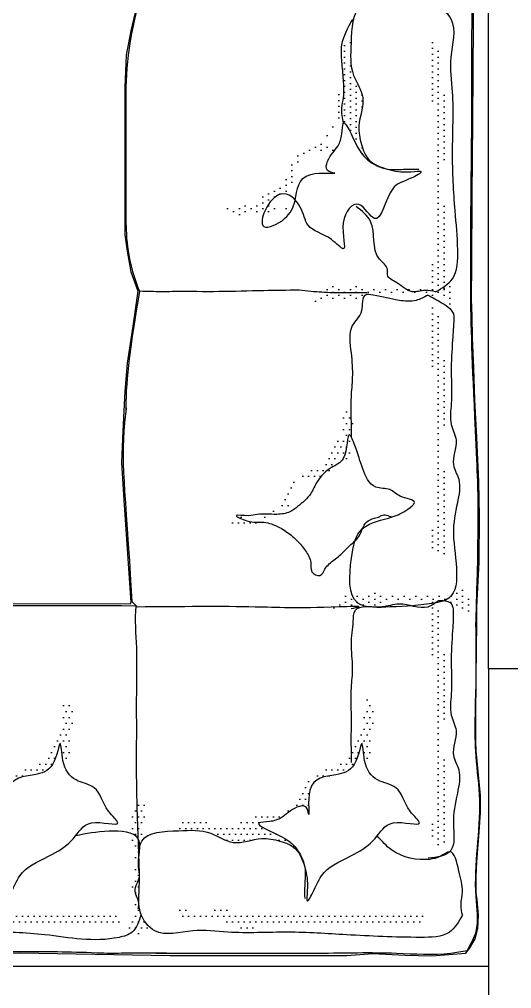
# Model space of a CAD drawing. Header units: millimetres. Extents: x 2377 to 4712, y -254 to 3188.
# Drawn here: x 4088.47 to 4104.05, y 1073.15 to 1103.85 of the extents above; entities that cross this region are included whole.
import ezdxf

# ---------------------------------------------------------------- set-up
doc = ezdxf.new("R2010")
doc.units = ezdxf.units.MM
doc.layers.add('Mobiliario', color=254, linetype='Continuous')
pattern_1 = [(360, (-16071.5115, 13435.16524), (0.0925835242, 0.1851670485), [0, -0.1851670485])]
pattern_2 = [(360, (-16061.9612, 13435.16524), (0.0925835242, 0.1851670485), [0, -0.1851670485])]
pattern_3 = [(270, (-14445.34395, 15041.84639), (-0.1851670485, -0.0925835242), [0, -0.1851670485])]

msp = doc.modelspace()

# ---------------------------------------------------------------- hatches: boundary and pattern name
at = {"layer": 'Mobiliario', "transparency": 33554687}
h = msp.add_hatch(dxfattribs=at)
h.set_pattern_fill('DOTS', color=256, scale=0.116641, angle=90, style=0)
h.set_pattern_definition(pattern_3)
edge = h.paths.add_edge_path()
edge.add_spline(control_points=[(4099.022, 1103.311), (4099, 1103.245), (4098.889, 1102.809), (4098.934, 1102.147), (4099.498, 1101.345), (4099.143, 1100.575), (4099.28, 1099.902), (4099.497, 1099.314), (4099.924, 1099.165), (4100.122, 1099.108)], knot_values=[2.114919, 2.114919, 2.114919, 2.114919, 2.148022, 2.325375, 2.455369, 2.612382, 2.712389, 2.807247, 2.917859, 2.917859, 2.917859, 2.917859], degree=3, periodic=0)
edge.add_spline(control_points=[(4100.122, 1099.108), (4099.896, 1099.146), (4099.496, 1099.354), (4099.134, 1099.791), (4098.8, 1100.641), (4098.729, 1100.564)], knot_values=[5.290886, 5.290886, 5.290886, 5.290886, 5.407859, 5.498389, 5.641481, 5.641481, 5.641481, 5.641481], degree=3, periodic=0)
edge.add_spline(control_points=[(4098.729, 1100.564), (4098.699, 1100.725), (4098.648, 1100.995), (4098.761, 1101.446), (4098.725, 1101.944), (4098.702, 1102.475), (4098.567, 1103.064), (4098.881, 1103.234), (4099.022, 1103.311)], knot_values=[0, 0, 0, 0, 0.082775, 0.139052, 0.236451, 0.334205, 0.426037, 0.500826, 0.500826, 0.500826, 0.500826], degree=3, periodic=0)
h = msp.add_hatch(dxfattribs=at)
h.set_pattern_fill('DOTS', color=256, scale=0.116641, angle=90, style=0)
h.set_pattern_definition(pattern_3)
edge = h.paths.add_edge_path()
edge.add_spline(control_points=[(4102.008, 1095.583), (4102.033, 1095.5), (4102.026, 1095.281), (4101.391, 1095.365), (4101.607, 1096.438), (4101.659, 1097.31), (4101.556, 1098.447), (4101.539, 1099.353), (4101.568, 1100.162), (4101.65, 1100.884), (4101.357, 1101.805), (4101.619, 1102.471), (4101.33, 1103.482), (4101.921, 1102.749), (4101.763, 1102.292), (4101.701, 1101.717), (4102.194, 1101.261), (4102, 1100.545), (4102.04, 1099.774), (4101.791, 1098.914), (4101.944, 1098.041), (4101.923, 1097.131), (4101.899, 1096.252), (4102.025, 1095.888), (4102.008, 1095.583)], knot_values=[0.011224, 0.011224, 0.011224, 0.011224, 0.050682, 0.096715, 0.251247, 0.459037, 0.606759, 0.823353, 0.929423, 1.021685, 1.198271, 1.382621, 1.456912, 1.545386, 1.655962, 1.729681, 1.820531, 1.963359, 2.069429, 2.223203, 2.412328, 2.513691, 2.702648, 2.807141, 2.807141, 2.807141, 2.807141], degree=3, periodic=0)
edge.add_spline(control_points=[(4101.98, 1095.646), (4101.991, 1095.628), (4102.001, 1095.606), (4102.008, 1095.583), (4102.008, 1095.577), (4102.002, 1095.489), (4101.978, 1095.242), (4101.938, 1095.716), (4101.98, 1095.646)], knot_values=[0, 0, 0, 0, 0.011224, 0.011224, 0.011224, 0.013099, 0.041124, 0.082591, 0.082591, 0.082591, 0.082591], degree=3, periodic=0)
h = msp.add_hatch(dxfattribs=at)
h.set_pattern_fill('DOTS', color=256, scale=0.116641, angle=90, style=0)
h.set_pattern_definition([(270, (-14445.34395, 15041.12185), (-0.1851670485, -0.0925835242), [0, -0.1851670485])])
edge = h.paths.add_edge_path()
edge.add_spline(control_points=[(4094.698, 1097.893), (4094.831, 1097.91), (4095.096, 1097.945), (4095.483, 1097.962), (4095.896, 1097.98), (4096.171, 1098.353), (4096.544, 1098.437), (4096.881, 1098.655), (4096.937, 1099.041), (4097.135, 1099.401), (4097.371, 1099.715), (4097.68, 1099.884), (4098.016, 1099.98), (4098.277, 1100.264), (4098.495, 1100.616), (4098.472, 1101.005), (4098.371, 1101.398), (4098.57, 1101.569), (4098.678, 1101.661)], knot_values=[0.005178, 0.005178, 0.005178, 0.005178, 0.073849, 0.142205, 0.207549, 0.273101, 0.36199, 0.399334, 0.470573, 0.546917, 0.612479, 0.668255, 0.724922, 0.788827, 0.8616, 0.929898, 0.986285, 1.052992, 1.052992, 1.052992, 1.052992], degree=3, periodic=0)
edge.add_spline(control_points=[(4098.678, 1101.661), (4098.682, 1101.537), (4098.706, 1101.413), (4098.729, 1101.289)], knot_values=[0, 0, 0, 0, 0.06406, 0.06406, 0.06406, 0.06406], degree=3, periodic=0)
edge.add_spline(control_points=[(4098.729, 1101.289), (4098.726, 1101.286), (4098.698, 1101.241), (4098.695, 1100.896), (4098.558, 1100.501), (4098.24, 1100.226), (4098.138, 1099.766), (4098.752, 1099.651), (4097.283, 1099.853), (4097.242, 1098.913), (4097.035, 1098.182), (4095.848, 1098.003), (4096.624, 1097.978), (4096.904, 1097.896), (4096.972, 1097.868)], knot_values=[4.316577, 4.316577, 4.316577, 4.316577, 4.322625, 4.379639, 4.44672, 4.548681, 4.598183, 4.636236, 4.763611, 4.92851, 5.042512, 5.16326, 5.256193, 5.290886, 5.290886, 5.290886, 5.290886], degree=3, periodic=0)
edge.add_spline(control_points=[(4096.972, 1097.868), (4096.763, 1097.784), (4096.397, 1097.639), (4095.767, 1097.748), (4095.308, 1097.466), (4094.798, 1097.885), (4094.698, 1097.893)], knot_values=[1.719687, 1.719687, 1.719687, 1.719687, 1.833875, 1.91866, 2.031928, 2.108276, 2.108276, 2.108276, 2.108276], degree=3, periodic=0)
h = msp.add_hatch(dxfattribs=at)
h.set_pattern_fill('DOTS', color=256, scale=0.116641, angle=90, style=0)
h.set_pattern_definition([(270, (-14445.34395, 15050.50761), (-0.1851670485, -0.0925835242), [0, -0.1851670485])])
edge = h.paths.add_edge_path()
edge.add_spline(control_points=[(4101.4, 1095.313), (4101.556, 1095.339), (4101.772, 1095.374), (4101.959, 1095.501), (4102.007, 1095.541)], knot_values=[0, 0, 0, 0, 0.080563, 0.111589, 0.111589, 0.111589, 0.111589], degree=3, periodic=0)
edge.add_spline(control_points=[(4102.007, 1095.541), (4102.093, 1095.47), (4102.235, 1095.351), (4102.23, 1095.008), (4102.178, 1094.797), (4102.142, 1094.651)], knot_values=[0, 0, 0, 0, 0.054121, 0.08915, 0.167138, 0.167138, 0.167138, 0.167138], degree=3, periodic=0)
edge.add_spline(control_points=[(4102.142, 1094.651), (4102.142, 1094.652), (4102.057, 1094.87), (4101.561, 1095.201), (4100.79, 1095.137), (4100.064, 1095.133), (4099.411, 1095.189), (4099.209, 1094.996), (4099.173, 1094.949)], knot_values=[1.511928, 1.511928, 1.511928, 1.511928, 1.512363, 1.638201, 1.765577, 1.906885, 2.027828, 2.059082, 2.059082, 2.059082, 2.059082], degree=3, periodic=0)
edge.add_spline(control_points=[(4099.173, 1094.949), (4099.08, 1094.972), (4098.944, 1095.006), (4098.717, 1094.98), (4098.506, 1094.892), (4098.217, 1094.971), (4097.973, 1094.907), (4097.818, 1094.93), (4097.772, 1094.936)], knot_values=[0, 0, 0, 0, 0.048558, 0.071367, 0.116584, 0.162079, 0.218878, 0.242488, 0.242488, 0.242488, 0.242488], degree=3, periodic=0)
edge.add_spline(control_points=[(4097.772, 1094.936), (4097.791, 1094.953), (4097.892, 1095.034), (4098.136, 1095.113), (4098.206, 1095.316), (4098.222, 1095.424)], knot_values=[0.818516, 0.818516, 0.818516, 0.818516, 0.831378, 0.885814, 0.938551, 0.938551, 0.938551, 0.938551], degree=3, periodic=0)
edge.add_spline(control_points=[(4098.222, 1095.424), (4098.274, 1095.413), (4098.363, 1095.395), (4098.558, 1095.406), (4098.754, 1095.37), (4099.032, 1095.447), (4099.213, 1095.436), (4099.341, 1095.428)], knot_values=[0, 0, 0, 0, 0.027242, 0.046133, 0.100301, 0.127225, 0.192645, 0.192645, 0.192645, 0.192645], degree=3, periodic=0)
edge.add_spline(control_points=[(4099.341, 1095.428), (4099.357, 1095.375), (4099.419, 1095.271), (4099.898, 1095.359), (4100.387, 1095.345), (4100.977, 1095.371), (4101.277, 1095.33), (4101.4, 1095.313)], knot_values=[0, 0, 0, 0, 0.027981, 0.070374, 0.21186, 0.303711, 0.367692, 0.367692, 0.367692, 0.367692], degree=3, periodic=0)
h = msp.add_hatch(dxfattribs=at)
h.set_pattern_fill('DOTS', color=256, scale=0.116641, angle=90, style=0)
h.set_pattern_definition([(270, (-14445.34395, 15050.29194), (-0.1851670485, -0.0925835242), [0, -0.1851670485])])
edge = h.paths.add_edge_path()
edge.add_spline(control_points=[(4102.008, 1087.137), (4102.033, 1087.055), (4102.026, 1086.835), (4101.391, 1086.919), (4101.607, 1087.993), (4101.659, 1088.865), (4101.556, 1090.001), (4101.539, 1090.908), (4101.568, 1091.716), (4101.65, 1092.438), (4101.357, 1093.36), (4101.619, 1094.025), (4101.33, 1095.036), (4101.921, 1094.303), (4101.763, 1093.847), (4101.701, 1093.271), (4102.194, 1092.816), (4102, 1092.099), (4102.04, 1091.328), (4101.791, 1090.469), (4101.944, 1089.595), (4101.923, 1088.685), (4101.899, 1087.806), (4102.025, 1087.443), (4102.008, 1087.137)], knot_values=[0.011224, 0.011224, 0.011224, 0.011224, 0.050682, 0.096715, 0.251247, 0.459037, 0.606759, 0.823353, 0.929423, 1.021685, 1.198271, 1.382621, 1.456912, 1.545386, 1.655962, 1.729681, 1.820531, 1.963359, 2.069429, 2.223203, 2.412328, 2.513691, 2.702648, 2.807141, 2.807141, 2.807141, 2.807141], degree=3, periodic=0)
edge.add_spline(control_points=[(4101.98, 1087.201), (4101.991, 1087.182), (4102.001, 1087.16), (4102.008, 1087.137), (4102.008, 1087.131), (4102.002, 1087.043), (4101.978, 1086.797), (4101.938, 1087.27), (4101.98, 1087.201)], knot_values=[0, 0, 0, 0, 0.011224, 0.011224, 0.011224, 0.013099, 0.041124, 0.082591, 0.082591, 0.082591, 0.082591], degree=3, periodic=0)
h = msp.add_hatch(dxfattribs=at)
h.set_pattern_fill('DOTS', color=256, scale=0.116641, style=0)
h.set_pattern_definition([(360, (-16070.86307, 13425.76762), (0.0925835242, 0.1851670485), [0, -0.1851670485])])
edge = h.paths.add_edge_path()
edge.add_spline(control_points=[(4098.794, 1091.823), (4098.776, 1091.69), (4098.742, 1091.425), (4098.724, 1091.039), (4098.706, 1090.626), (4098.333, 1090.35), (4098.249, 1089.977), (4098.032, 1089.641), (4097.645, 1089.584), (4097.285, 1089.386), (4096.971, 1089.15), (4096.802, 1088.842), (4096.706, 1088.506), (4096.422, 1088.244), (4096.07, 1088.027), (4095.681, 1088.049), (4095.288, 1088.15), (4095.118, 1087.951), (4095.025, 1087.844)], knot_values=[0.005178, 0.005178, 0.005178, 0.005178, 0.073849, 0.142205, 0.207549, 0.273101, 0.36199, 0.399334, 0.470573, 0.546917, 0.612479, 0.668255, 0.724922, 0.788827, 0.8616, 0.929898, 0.986285, 1.052992, 1.052992, 1.052992, 1.052992], degree=3, periodic=0)
edge.add_spline(control_points=[(4095.025, 1087.844), (4095.149, 1087.839), (4095.273, 1087.816), (4095.397, 1087.792)], knot_values=[0, 0, 0, 0, 0.06406, 0.06406, 0.06406, 0.06406], degree=3, periodic=0)
edge.add_spline(control_points=[(4095.397, 1087.792), (4095.401, 1087.795), (4095.445, 1087.824), (4095.791, 1087.826), (4096.185, 1087.964), (4096.46, 1088.281), (4096.92, 1088.384), (4097.035, 1087.77), (4096.833, 1089.239), (4097.773, 1089.279), (4098.504, 1089.486), (4098.684, 1090.674), (4098.708, 1089.897), (4098.79, 1089.617), (4098.818, 1089.549)], knot_values=[4.316577, 4.316577, 4.316577, 4.316577, 4.322625, 4.379639, 4.44672, 4.548681, 4.598183, 4.636236, 4.763611, 4.92851, 5.042512, 5.16326, 5.256193, 5.290886, 5.290886, 5.290886, 5.290886], degree=3, periodic=0)
edge.add_spline(control_points=[(4098.818, 1089.549), (4098.902, 1089.759), (4099.048, 1090.124), (4098.938, 1090.755), (4099.221, 1091.213), (4098.802, 1091.723), (4098.794, 1091.823)], knot_values=[1.719687, 1.719687, 1.719687, 1.719687, 1.833875, 1.91866, 2.031928, 2.108276, 2.108276, 2.108276, 2.108276], degree=3, periodic=0)
h = msp.add_hatch(dxfattribs=at)
h.set_pattern_fill('DOTS', color=256, scale=0.116641, angle=90, style=0)
h.set_pattern_definition([(270, (-14445.86938, 15060.2332), (-0.1851670485, -0.0925835242), [0, -0.1851670485])])
edge = h.paths.add_edge_path()
edge.add_spline(control_points=[(4101.925, 1085.588), (4102.081, 1085.613), (4102.297, 1085.648), (4102.485, 1085.775), (4102.532, 1085.816)], knot_values=[0, 0, 0, 0, 0.080563, 0.111589, 0.111589, 0.111589, 0.111589], degree=3, periodic=0)
edge.add_spline(control_points=[(4102.532, 1085.816), (4102.619, 1085.744), (4102.761, 1085.625), (4102.756, 1085.282), (4102.704, 1085.071), (4102.668, 1084.926)], knot_values=[0, 0, 0, 0, 0.054121, 0.08915, 0.167138, 0.167138, 0.167138, 0.167138], degree=3, periodic=0)
edge.add_spline(control_points=[(4102.668, 1084.926), (4102.667, 1084.926), (4102.583, 1085.144), (4102.087, 1085.476), (4101.315, 1085.411), (4100.589, 1085.408), (4099.937, 1085.464), (4099.735, 1085.27), (4099.698, 1085.224)], knot_values=[1.511928, 1.511928, 1.511928, 1.511928, 1.512363, 1.638201, 1.765577, 1.906885, 2.027828, 2.059082, 2.059082, 2.059082, 2.059082], degree=3, periodic=0)
edge.add_spline(control_points=[(4099.698, 1085.224), (4099.606, 1085.247), (4099.469, 1085.281), (4099.242, 1085.254), (4099.031, 1085.167), (4098.743, 1085.245), (4098.499, 1085.181), (4098.343, 1085.204), (4098.298, 1085.211)], knot_values=[0, 0, 0, 0, 0.048558, 0.071367, 0.116584, 0.162079, 0.218878, 0.242488, 0.242488, 0.242488, 0.242488], degree=3, periodic=0)
edge.add_spline(control_points=[(4098.298, 1085.211), (4098.316, 1085.227), (4098.417, 1085.309), (4098.662, 1085.387), (4098.731, 1085.591), (4098.748, 1085.698)], knot_values=[0.818516, 0.818516, 0.818516, 0.818516, 0.831378, 0.885814, 0.938551, 0.938551, 0.938551, 0.938551], degree=3, periodic=0)
edge.add_spline(control_points=[(4098.748, 1085.698), (4098.8, 1085.688), (4098.888, 1085.669), (4099.084, 1085.68), (4099.28, 1085.645), (4099.558, 1085.721), (4099.738, 1085.71), (4099.866, 1085.702)], knot_values=[0, 0, 0, 0, 0.027242, 0.046133, 0.100301, 0.127225, 0.192645, 0.192645, 0.192645, 0.192645], degree=3, periodic=0)
edge.add_spline(control_points=[(4099.866, 1085.702), (4099.883, 1085.65), (4099.944, 1085.545), (4100.423, 1085.634), (4100.913, 1085.62), (4101.502, 1085.646), (4101.802, 1085.605), (4101.925, 1085.588)], knot_values=[0, 0, 0, 0, 0.027981, 0.070374, 0.21186, 0.303711, 0.367692, 0.367692, 0.367692, 0.367692], degree=3, periodic=0)
h = msp.add_hatch(dxfattribs=at)
h.set_pattern_fill('DOTS', color=256, scale=0.116641, angle=90, style=0)
h.set_pattern_definition([(270, (-14445.34395, 15059.4921), (-0.1851670485, -0.0925835242), [0, -0.1851670485])])
edge = h.paths.add_edge_path()
edge.add_spline(control_points=[(4102.008, 1077.937), (4102.033, 1077.855), (4102.026, 1077.635), (4101.391, 1077.719), (4101.607, 1078.792), (4101.659, 1079.665), (4101.556, 1080.801), (4101.539, 1081.708), (4101.568, 1082.516), (4101.65, 1083.238), (4101.357, 1084.16), (4101.619, 1084.825), (4101.33, 1085.836), (4101.921, 1085.103), (4101.763, 1084.646), (4101.701, 1084.071), (4102.194, 1083.615), (4102, 1082.899), (4102.04, 1082.128), (4101.791, 1081.269), (4101.944, 1080.395), (4101.923, 1079.485), (4101.899, 1078.606), (4102.025, 1078.243), (4102.008, 1077.937)], knot_values=[0.011224, 0.011224, 0.011224, 0.011224, 0.050682, 0.096715, 0.251247, 0.459037, 0.606759, 0.823353, 0.929423, 1.021685, 1.198271, 1.382621, 1.456912, 1.545386, 1.655962, 1.729681, 1.820531, 1.963359, 2.069429, 2.223203, 2.412328, 2.513691, 2.702648, 2.807141, 2.807141, 2.807141, 2.807141], degree=3, periodic=0)
edge.add_spline(control_points=[(4101.98, 1078.001), (4101.991, 1077.982), (4102.001, 1077.96), (4102.008, 1077.937), (4102.008, 1077.931), (4102.002, 1077.843), (4101.978, 1077.597), (4101.938, 1078.07), (4101.98, 1078.001)], knot_values=[0, 0, 0, 0, 0.011224, 0.011224, 0.011224, 0.013099, 0.041124, 0.082591, 0.082591, 0.082591, 0.082591], degree=3, periodic=0)
h = msp.add_hatch(dxfattribs=at)
h.set_pattern_fill('DOTS', color=256, scale=0.116641, style=0)
h.set_pattern_definition(pattern_2)
edge = h.paths.add_edge_path()
edge.add_spline(control_points=[(4089.892, 1082.425), (4089.874, 1082.292), (4089.84, 1082.027), (4089.823, 1081.641), (4089.804, 1081.228), (4089.431, 1080.953), (4089.347, 1080.58), (4089.13, 1080.243), (4088.743, 1080.186), (4088.384, 1079.989), (4088.069, 1079.753), (4087.901, 1079.444), (4087.804, 1079.108), (4087.52, 1078.847), (4087.168, 1078.629), (4086.779, 1078.652), (4086.386, 1078.753), (4086.216, 1078.554), (4086.123, 1078.446)], knot_values=[0.005178, 0.005178, 0.005178, 0.005178, 0.073849, 0.142205, 0.207549, 0.273101, 0.36199, 0.399334, 0.470573, 0.546917, 0.612479, 0.668255, 0.724922, 0.788827, 0.8616, 0.929898, 0.986285, 1.052992, 1.052992, 1.052992, 1.052992], degree=3, periodic=0)
edge.add_spline(control_points=[(4086.123, 1078.446), (4086.247, 1078.442), (4086.371, 1078.418), (4086.495, 1078.394)], knot_values=[0, 0, 0, 0, 0.06406, 0.06406, 0.06406, 0.06406], degree=3, periodic=0)
edge.add_spline(control_points=[(4086.495, 1078.394), (4086.499, 1078.397), (4086.543, 1078.426), (4086.889, 1078.429), (4087.283, 1078.566), (4087.558, 1078.883), (4088.018, 1078.986), (4088.134, 1078.372), (4087.932, 1079.841), (4088.871, 1079.881), (4089.602, 1080.088), (4089.782, 1081.276), (4089.806, 1080.499), (4089.889, 1080.22), (4089.916, 1080.151)], knot_values=[4.316577, 4.316577, 4.316577, 4.316577, 4.322625, 4.379639, 4.44672, 4.548681, 4.598183, 4.636236, 4.763611, 4.92851, 5.042512, 5.16326, 5.256193, 5.290886, 5.290886, 5.290886, 5.290886], degree=3, periodic=0)
edge.add_spline(control_points=[(4089.916, 1080.151), (4090, 1080.361), (4090.146, 1080.727), (4090.036, 1081.357), (4090.319, 1081.816), (4089.9, 1082.326), (4089.892, 1082.425)], knot_values=[1.719687, 1.719687, 1.719687, 1.719687, 1.833875, 1.91866, 2.031928, 2.108276, 2.108276, 2.108276, 2.108276], degree=3, periodic=0)
h = msp.add_hatch(dxfattribs=at)
h.set_pattern_fill('DOTS', color=256, scale=0.116641, style=0)
h.set_pattern_definition(pattern_1)
edge = h.paths.add_edge_path()
edge.add_spline(control_points=[(4099.442, 1082.425), (4099.425, 1082.292), (4099.39, 1082.027), (4099.373, 1081.641), (4099.354, 1081.228), (4098.981, 1080.953), (4098.898, 1080.58), (4098.68, 1080.243), (4098.294, 1080.186), (4097.934, 1079.989), (4097.62, 1079.753), (4097.451, 1079.444), (4097.355, 1079.108), (4097.071, 1078.847), (4096.718, 1078.629), (4096.33, 1078.652), (4095.937, 1078.753), (4095.766, 1078.554), (4095.674, 1078.446)], knot_values=[0.005178, 0.005178, 0.005178, 0.005178, 0.073849, 0.142205, 0.207549, 0.273101, 0.36199, 0.399334, 0.470573, 0.546917, 0.612479, 0.668255, 0.724922, 0.788827, 0.8616, 0.929898, 0.986285, 1.052992, 1.052992, 1.052992, 1.052992], degree=3, periodic=0)
edge.add_spline(control_points=[(4095.674, 1078.446), (4095.797, 1078.442), (4095.922, 1078.418), (4096.046, 1078.394)], knot_values=[0, 0, 0, 0, 0.06406, 0.06406, 0.06406, 0.06406], degree=3, periodic=0)
edge.add_spline(control_points=[(4096.046, 1078.394), (4096.049, 1078.397), (4096.094, 1078.426), (4096.439, 1078.429), (4096.834, 1078.566), (4097.108, 1078.883), (4097.569, 1078.986), (4097.684, 1078.372), (4097.482, 1079.841), (4098.421, 1079.881), (4099.153, 1080.088), (4099.332, 1081.276), (4099.357, 1080.499), (4099.439, 1080.22), (4099.467, 1080.151)], knot_values=[4.316577, 4.316577, 4.316577, 4.316577, 4.322625, 4.379639, 4.44672, 4.548681, 4.598183, 4.636236, 4.763611, 4.92851, 5.042512, 5.16326, 5.256193, 5.290886, 5.290886, 5.290886, 5.290886], degree=3, periodic=0)
edge.add_spline(control_points=[(4099.467, 1080.151), (4099.55, 1080.361), (4099.696, 1080.727), (4099.587, 1081.357), (4099.869, 1081.816), (4099.45, 1082.326), (4099.442, 1082.425)], knot_values=[1.719687, 1.719687, 1.719687, 1.719687, 1.833875, 1.91866, 2.031928, 2.108276, 2.108276, 2.108276, 2.108276], degree=3, periodic=0)
h = msp.add_hatch(dxfattribs=at)
h.set_pattern_fill('DOTS', color=256, scale=0.116641, style=0)
h.set_pattern_definition([(360, (-16070.97257, 13435.16524), (0.0925835242, 0.1851670485), [0, -0.1851670485])])
edge = h.paths.add_edge_path()
edge.add_spline(control_points=[(4092.097, 1075.724), (4092.071, 1075.568), (4092.037, 1075.352), (4091.909, 1075.165), (4091.869, 1075.117)], knot_values=[0, 0, 0, 0, 0.080563, 0.111589, 0.111589, 0.111589, 0.111589], degree=3, periodic=0)
edge.add_spline(control_points=[(4091.869, 1075.117), (4091.941, 1075.031), (4092.059, 1074.889), (4092.402, 1074.894), (4092.613, 1074.946), (4092.759, 1074.982)], knot_values=[0, 0, 0, 0, 0.054121, 0.08915, 0.167138, 0.167138, 0.167138, 0.167138], degree=3, periodic=0)
edge.add_spline(control_points=[(4092.759, 1074.982), (4092.758, 1074.982), (4092.541, 1075.066), (4092.209, 1075.562), (4092.273, 1076.334), (4092.277, 1077.06), (4092.221, 1077.712), (4092.414, 1077.915), (4092.461, 1077.951)], knot_values=[1.511928, 1.511928, 1.511928, 1.511928, 1.512363, 1.638201, 1.765577, 1.906885, 2.027828, 2.059082, 2.059082, 2.059082, 2.059082], degree=3, periodic=0)
edge.add_spline(control_points=[(4092.461, 1077.951), (4092.438, 1078.044), (4092.404, 1078.18), (4092.43, 1078.407), (4092.518, 1078.618), (4092.439, 1078.907), (4092.503, 1079.15), (4092.48, 1079.306), (4092.474, 1079.352)], knot_values=[0, 0, 0, 0, 0.048558, 0.071367, 0.116584, 0.162079, 0.218878, 0.242488, 0.242488, 0.242488, 0.242488], degree=3, periodic=0)
edge.add_spline(control_points=[(4092.474, 1079.352), (4092.457, 1079.333), (4092.376, 1079.232), (4092.297, 1078.987), (4092.094, 1078.918), (4091.986, 1078.902)], knot_values=[0.818516, 0.818516, 0.818516, 0.818516, 0.831378, 0.885814, 0.938551, 0.938551, 0.938551, 0.938551], degree=3, periodic=0)
edge.add_spline(control_points=[(4091.986, 1078.902), (4091.997, 1078.849), (4092.015, 1078.761), (4092.004, 1078.566), (4092.04, 1078.37), (4091.963, 1078.092), (4091.974, 1077.911), (4091.982, 1077.783)], knot_values=[0, 0, 0, 0, 0.027242, 0.046133, 0.100301, 0.127225, 0.192645, 0.192645, 0.192645, 0.192645], degree=3, periodic=0)
edge.add_spline(control_points=[(4091.982, 1077.783), (4092.035, 1077.766), (4092.139, 1077.705), (4092.051, 1077.226), (4092.065, 1076.737), (4092.039, 1076.147), (4092.08, 1075.847), (4092.097, 1075.724)], knot_values=[0, 0, 0, 0, 0.027981, 0.070374, 0.21186, 0.303711, 0.367692, 0.367692, 0.367692, 0.367692], degree=3, periodic=0)
h = msp.add_hatch(dxfattribs=at)
h.set_pattern_fill('DOTS', color=256, scale=0.116641, style=0)
h.set_pattern_definition(pattern_1)
edge = h.paths.add_edge_path()
edge.add_spline(control_points=[(4093.299, 1078.102), (4093.365, 1078.124), (4093.801, 1078.235), (4094.463, 1078.19), (4095.265, 1077.626), (4096.035, 1077.981), (4096.708, 1077.844), (4097.297, 1077.627), (4097.445, 1077.2), (4097.502, 1077.002)], knot_values=[2.114919, 2.114919, 2.114919, 2.114919, 2.148022, 2.325375, 2.455369, 2.612382, 2.712389, 2.807247, 2.917859, 2.917859, 2.917859, 2.917859], degree=3, periodic=0)
edge.add_spline(control_points=[(4097.502, 1077.002), (4097.464, 1077.228), (4097.256, 1077.628), (4096.82, 1077.99), (4095.969, 1078.324), (4096.046, 1078.394)], knot_values=[5.290886, 5.290886, 5.290886, 5.290886, 5.407859, 5.498389, 5.641481, 5.641481, 5.641481, 5.641481], degree=3, periodic=0)
edge.add_spline(control_points=[(4096.046, 1078.394), (4095.885, 1078.425), (4095.616, 1078.476), (4095.164, 1078.363), (4094.666, 1078.398), (4094.135, 1078.422), (4093.547, 1078.557), (4093.376, 1078.243), (4093.299, 1078.102)], knot_values=[0, 0, 0, 0, 0.082775, 0.139052, 0.236451, 0.334205, 0.426037, 0.500826, 0.500826, 0.500826, 0.500826], degree=3, periodic=0)
h = msp.add_hatch(dxfattribs=at)
h.set_pattern_fill('DOTS', color=256, scale=0.116641, style=0)
h.set_pattern_definition(pattern_2)
edge = h.paths.add_edge_path()
edge.add_spline(control_points=[(4091.477, 1075.116), (4091.56, 1075.091), (4091.779, 1075.097), (4091.695, 1075.733), (4090.622, 1075.517), (4089.749, 1075.465), (4088.613, 1075.567), (4087.707, 1075.585), (4086.898, 1075.556), (4086.176, 1075.474), (4085.255, 1075.767), (4084.589, 1075.504), (4083.578, 1075.794), (4084.311, 1075.203), (4084.768, 1075.361), (4085.343, 1075.423), (4085.799, 1074.93), (4086.515, 1075.124), (4087.286, 1075.084), (4088.146, 1075.333), (4089.019, 1075.18), (4089.929, 1075.201), (4090.808, 1075.225), (4091.172, 1075.099), (4091.477, 1075.116)], knot_values=[0.011224, 0.011224, 0.011224, 0.011224, 0.050682, 0.096715, 0.251247, 0.459037, 0.606759, 0.823353, 0.929423, 1.021685, 1.198271, 1.382621, 1.456912, 1.545386, 1.655962, 1.729681, 1.820531, 1.963359, 2.069429, 2.223203, 2.412328, 2.513691, 2.702648, 2.807141, 2.807141, 2.807141, 2.807141], degree=3, periodic=0)
edge.add_spline(control_points=[(4091.413, 1075.144), (4091.432, 1075.133), (4091.454, 1075.123), (4091.477, 1075.116), (4091.483, 1075.116), (4091.571, 1075.121), (4091.818, 1075.146), (4091.344, 1075.185), (4091.413, 1075.144)], knot_values=[0, 0, 0, 0, 0.011224, 0.011224, 0.011224, 0.013099, 0.041124, 0.082591, 0.082591, 0.082591, 0.082591], degree=3, periodic=0)
h = msp.add_hatch(dxfattribs=at)
h.set_pattern_fill('DOTS', color=256, scale=0.116641, style=0)
h.set_pattern_definition(pattern_1)
edge = h.paths.add_edge_path()
edge.add_spline(control_points=[(4101.028, 1075.116), (4101.11, 1075.091), (4101.329, 1075.097), (4101.246, 1075.733), (4100.172, 1075.517), (4099.3, 1075.465), (4098.163, 1075.567), (4097.257, 1075.585), (4096.448, 1075.556), (4095.726, 1075.474), (4094.805, 1075.767), (4094.14, 1075.504), (4093.129, 1075.794), (4093.861, 1075.203), (4094.318, 1075.361), (4094.893, 1075.423), (4095.349, 1074.93), (4096.066, 1075.124), (4096.837, 1075.084), (4097.696, 1075.333), (4098.569, 1075.18), (4099.479, 1075.201), (4100.359, 1075.225), (4100.722, 1075.099), (4101.028, 1075.116)], knot_values=[0.011224, 0.011224, 0.011224, 0.011224, 0.050682, 0.096715, 0.251247, 0.459037, 0.606759, 0.823353, 0.929423, 1.021685, 1.198271, 1.382621, 1.456912, 1.545386, 1.655962, 1.729681, 1.820531, 1.963359, 2.069429, 2.223203, 2.412328, 2.513691, 2.702648, 2.807141, 2.807141, 2.807141, 2.807141], degree=3, periodic=0)
edge.add_spline(control_points=[(4100.964, 1075.144), (4100.982, 1075.133), (4101.004, 1075.123), (4101.028, 1075.116), (4101.033, 1075.116), (4101.122, 1075.121), (4101.368, 1075.146), (4100.895, 1075.185), (4100.964, 1075.144)], knot_values=[0, 0, 0, 0, 0.011224, 0.011224, 0.011224, 0.013099, 0.041124, 0.082591, 0.082591, 0.082591, 0.082591], degree=3, periodic=0)

# ---------------------------------------------------------------- linework, layer by layer
at = {"transparency": 33554687}
for p, q in [((4103.32, 1083.286), (4103.32, 1142.079)), ((4104.858, 1083.286), (4103.32, 1083.286)), ((4103.32, 1083.286), (4103.32, 1075.447)), ((4103.32, 1075.447), (4103.32, 1071.224)), ((4103.32, 1073.851), (4073.433, 1073.851))]:
    msp.add_line(p, q, dxfattribs=at)
at = {"layer": 'Mobiliario', "transparency": 33554687}
for points in [[(4086.408, 1074.282), (4088.496, 1074.292), (4093.229, 1074.201), (4096.436, 1074.201), (4098.841, 1074.201), (4099.659, 1074.264), (4100.68, 1074.212), (4101.529, 1074.194), (4102.602, 1074.281), (4102.723, 1074.42), (4102.896, 1074.731), (4102.983, 1075.061), (4103, 1075.476), (4102.967, 1075.961), (4102.934, 1076.203), (4102.934, 1076.379), (4102.934, 1076.709), (4102.956, 1077.171), (4103.022, 1078.117), (4103.066, 1078.733), (4103.066, 1079.271), (4102.999, 1080.034), (4102.966, 1080.364), (4102.933, 1080.672), (4102.922, 1080.98), (4102.922, 1081.376), (4102.922, 1081.904), (4102.933, 1082.827), (4102.945, 1084.084), (4102.956, 1084.557), (4102.956, 1085.25), (4103.022, 1086.66), (4103.033, 1088.112), (4103.011, 1089.212), (4102.956, 1090.612), (4102.89, 1091.799), (4102.857, 1092.811), (4102.811, 1093.761), (4102.8, 1094.454), (4102.778, 1094.981), (4102.789, 1096.136), (4102.802, 1098.285), (4102.824, 1100.627), (4102.846, 1103.734), (4102.857, 1105.714)], [(4092.224, 1104.429), (4091.997, 1103.49), (4091.854, 1102.72), (4091.812, 1101.708), (4091.812, 1097.032), (4091.88, 1096.514), (4091.997, 1095.852), (4092.153, 1095.423), (4092.214, 1095.24), (4092.057, 1094.137), (4091.883, 1092.958), (4091.806, 1092.068), (4091.743, 1090.819), (4091.706, 1089.82), (4091.78, 1088.623), (4092.002, 1085.386), (4091.977, 1085.325), (4085.35, 1085.337)]]:
    msp.add_lwpolyline(points, dxfattribs=at)
msp.add_arc((4097.153, 1097.321), 5.303, 179.9875, 203.1091, dxfattribs=at)
for points, knots in [([(4102.917, 1084.598), (4103.038, 1088.064), (4102.844, 1092.242), (4102.712, 1095.041), (4102.812, 1100.509), (4102.785, 1104.162), (4102.865, 1106.829), (4102.801, 1109.264), (4102.716, 1111.382), (4102.886, 1112.64), (4102.407, 1113.743), (4101.404, 1113.754), (4100.53, 1113.731), (4099.392, 1113.809), (4098.24, 1113.791), (4097.104, 1113.768), (4095.48, 1113.898), (4094.094, 1113.626), (4091.865, 1113.984), (4091.848, 1111.731), (4091.848, 1110.191), (4091.848, 1108.43), (4091.848, 1106.995), (4092.276, 1104.44)], [0.737576, 0.737576, 0.737576, 0.737576, 0.801944, 1.006538, 1.278115, 1.486206, 1.701351, 1.959422, 2.118136, 2.234578, 2.302688, 2.360055, 2.458724, 2.53985, 2.649091, 2.754807, 2.832413, 3.059351, 3.172115, 3.306557, 3.521702, 3.635058, 3.739936, 3.739936, 3.739936, 3.739936]), ([(4091.851, 1097.322), (4091.848, 1097.527), (4091.848, 1097.998), (4091.848, 1098.768), (4091.848, 1099.78), (4091.848, 1101.512), (4091.848, 1102.933), (4092.276, 1104.44)], [0.5015608, 0.5015608, 0.5015608, 0.5015608, 0.5535628, 0.6214641, 0.6997888, 0.813042, 1.0655394, 1.0655394, 1.0655394, 1.0655394]), ([(4101.647, 1095.225), (4101.854, 1095.343), (4102.343, 1095.624), (4102.365, 1096.687), (4102.24, 1097.976), (4102.145, 1099.658), (4102.247, 1101.292), (4102.049, 1102.658), (4102.405, 1103.784), (4101.573, 1104.405), (4100.785, 1104.334), (4100.069, 1104.34), (4099.005, 1104.396), (4098.978, 1103.104), (4098.914, 1102.155), (4099.503, 1101.343), (4099.142, 1100.575), (4099.28, 1099.902), (4099.497, 1099.314), (4100.189, 1099.073), (4100.623, 1098.989), (4101.376, 1099.078), (4100.694, 1098.716), (4100.136, 1098.622), (4099.86, 1097.024), (4099.207, 1098.316), (4098.518, 1097.45), (4098.925, 1096.309), (4098.225, 1097.065), (4097.54, 1097.162), (4097.439, 1097.964), (4096.6, 1098.732), (4095.787, 1096.953), (4096.973, 1097.51), (4097.267, 1098.168), (4097.277, 1099.133), (4098.752, 1098.926), (4098.138, 1099.042), (4098.24, 1099.502), (4098.558, 1099.777), (4098.695, 1100.171), (4098.701, 1100.896), (4099.128, 1099.798), (4099.496, 1099.354), (4100.086, 1099.047), (4100.644, 1099.118), (4100.974, 1099.111), (4101.111, 1099.108)], [0, 0, 0, 0, 0.057815, 0.136678, 0.243284, 0.402154, 0.564395, 0.659688, 0.762209, 0.824971, 0.888499, 0.958977, 1.019297, 1.122226, 1.210681, 1.275516, 1.353826, 1.403704, 1.451015, 1.506182, 1.570003, 1.598194, 1.631447, 1.68828, 1.783225, 1.840339, 1.905349, 1.975889, 2.016081, 2.090435, 2.144149, 2.207694, 2.306699, 2.366922, 2.42378, 2.506024, 2.569552, 2.588531, 2.61322, 2.664073, 2.69753, 2.725965, 2.800349, 2.845501, 2.903841, 2.953175, 2.988414, 2.988414, 2.988414, 2.988414]), ([(4098.729, 1100.564), (4098.699, 1100.725), (4098.648, 1100.995), (4098.76, 1101.447), (4098.732, 1101.94), (4098.678, 1102.49), (4098.633, 1103.166), (4098.873, 1103.588), (4099.022, 1103.85)], [0, 0, 0, 0, 0.041284, 0.0693523, 0.1179299, 0.1666847, 0.212486, 0.287629, 0.287629, 0.287629, 0.287629]), ([(4101.647, 1095.225), (4101.538, 1095.248), (4101.294, 1095.3), (4100.829, 1095.137), (4100.506, 1095.502), (4100.08, 1095.67), (4100.164, 1096.025), (4099.546, 1096.407), (4099.841, 1097.377), (4099.313, 1097.781), (4099.129, 1097.921)], [0, 0, 0, 0, 0.0284111, 0.0638258, 0.1127925, 0.1452929, 0.1594006, 0.194659, 0.3000273, 0.3559235, 0.3559235, 0.3559235, 0.3559235]), ([(4097.326, 1095.275), (4096.95, 1095.27), (4096.103, 1095.258), (4094.793, 1095.218), (4093.631, 1095.233), (4092.79, 1095.222), (4092.412, 1095.236), (4092.276, 1095.24)], [0, 0, 0, 0, 0.0963485, 0.217519, 0.3362423, 0.3943926, 0.4332617, 0.4332617, 0.4332617, 0.4332617]), ([(4099.469, 1095.193), (4099.263, 1095.193), (4098.906, 1095.194), (4098.314, 1095.187), (4097.805, 1095.219), (4097.45, 1095.261), (4097.326, 1095.275)], [0, 0, 0, 0, 0.0528583, 0.0916214, 0.1516312, 0.1835417, 0.1835417, 0.1835417, 0.1835417]), ([(4091.848, 1091.475), (4091.848, 1091.498), (4091.848, 1092.503), (4091.995, 1093.486), (4092.282, 1095.24)], [0.8072907, 0.8072907, 0.8072907, 0.8072907, 0.813042, 1.0655394, 1.0655394, 1.0655394, 1.0655394]), ([(4101.4, 1095.119), (4101.547, 1095.042), (4101.852, 1094.883), (4102.237, 1094.612), (4102.214, 1094.166), (4102.173, 1093.578), (4102.12, 1092.68), (4102.179, 1091.795), (4102.062, 1091.056), (4102.42, 1090.45), (4102.079, 1089.824), (4102.481, 1089.218), (4102.311, 1088.44), (4102.075, 1087.284), (4102.603, 1085.561), (4101.247, 1085.286), (4100.415, 1085.258), (4098.832, 1085.155), (4098.938, 1086.673), (4099.172, 1087.87), (4100.182, 1088.024), (4100.665, 1088.249), (4101.15, 1088.628), (4100.481, 1088.69), (4100.215, 1089.027), (4099.61, 1088.954), (4099.291, 1089.688), (4099.184, 1090.154), (4098.826, 1091.004), (4098.879, 1089.875), (4098.282, 1089.668), (4097.905, 1089.283), (4097.694, 1088.768), (4097.357, 1088.478), (4097.007, 1088.212), (4096.555, 1088.147), (4096.086, 1088.216), (4095.728, 1088.103), (4095.144, 1088.196), (4095.793, 1087.878), (4096.186, 1087.98), (4096.695, 1087.787), (4097.086, 1087.522), (4097.354, 1087.255), (4097.567, 1086.969), (4097.731, 1086.696), (4097.658, 1086.346), (4098.014, 1086.15), (4098.154, 1086.518), (4098.44, 1086.731), (4098.719, 1086.967), (4098.962, 1087.231), (4099.286, 1087.462), (4099.357, 1087.919), (4099.679, 1088.046), (4099.843, 1088.085), (4100.006, 1088.195), (4100.145, 1088.136), (4100.264, 1088.085)], [0, 0, 0, 0, 0.044307, 0.091739, 0.100161, 0.156702, 0.244649, 0.329296, 0.385727, 0.430021, 0.497403, 0.538681, 0.602264, 0.687569, 0.8682, 0.898347, 1.019843, 1.107899, 1.230623, 1.316322, 1.402679, 1.449966, 1.474894, 1.51748, 1.550733, 1.589115, 1.649778, 1.716691, 1.748232, 1.814116, 1.854309, 1.909151, 1.945456, 1.995313, 2.020731, 2.056669, 2.109528, 2.134446, 2.166161, 2.197685, 2.243631, 2.288209, 2.326336, 2.366222, 2.383851, 2.418583, 2.443522, 2.467165, 2.489741, 2.524641, 2.562114, 2.582057, 2.616957, 2.661141, 2.684785, 2.699995, 2.704697, 2.734029, 2.734029, 2.734029, 2.734029]), ([(4101.4, 1095.119), (4101.279, 1095.051), (4101.001, 1094.894), (4100.371, 1094.948), (4099.909, 1095.086), (4099.278, 1095.178), (4099.393, 1094.534), (4098.847, 1094.117), (4098.981, 1093.294), (4099.033, 1092.563), (4098.948, 1091.83), (4098.972, 1091.226), (4098.968, 1090.8), (4098.968, 1090.635), (4098.968, 1090.607)], [0, 0, 0, 0, 0.0348335, 0.0806442, 0.1525795, 0.1737229, 0.2176359, 0.2647711, 0.338623, 0.4057285, 0.4587502, 0.5257624, 0.5610325, 0.5680864, 0.5680864, 0.5680864, 0.5680864]), ([(4091.848, 1091.544), (4091.848, 1091.498), (4091.65, 1089.832), (4091.809, 1089.181), (4092.031, 1085.415)], [0.8014323, 0.8014323, 0.8014323, 0.8014323, 0.813042, 1.0655394, 1.0655394, 1.0655394, 1.0655394]), ([(4101.738, 1085.44), (4101.628, 1085.357), (4101.263, 1085.084), (4100.602, 1085.448), (4099.952, 1085.192), (4099.501, 1085.272), (4099.025, 1085.181), (4099.041, 1084.64), (4098.922, 1084.071), (4099.046, 1083.356), (4098.944, 1082.632), (4098.972, 1082.025), (4098.966, 1081.236), (4098.968, 1080.707), (4098.969, 1080.315)], [0, 0, 0, 0, 0.033672, 0.1114983, 0.1593066, 0.2037948, 0.2332842, 0.2631301, 0.3229743, 0.3900798, 0.4431015, 0.5101137, 0.5453838, 0.6458261, 0.6458261, 0.6458261, 0.6458261]), ([(4101.738, 1085.44), (4101.738, 1085.44), (4101.963, 1085.458), (4102.184, 1085.367), (4102.214, 1084.966), (4102.173, 1084.378), (4102.12, 1083.48), (4102.179, 1082.594), (4102.062, 1081.856), (4102.42, 1081.25), (4102.079, 1080.624), (4102.481, 1080.018), (4102.312, 1079.242), (4102.15, 1078.462), (4102.329, 1077.415), (4101.687, 1077.303), (4101.413, 1077.287)], [0, 0, 0, 0, 0.0443066, 0.0917388, 0.1001612, 0.1567022, 0.2446491, 0.3292964, 0.3857274, 0.4300211, 0.4974029, 0.5386808, 0.6022642, 0.6875691, 0.758354, 0.8232509, 0.8232509, 0.8232509, 0.8232509]), ([(4091.814, 1074.279), (4091.529, 1074.257), (4090.257, 1074.314), (4088.334, 1074.329), (4085.586, 1074.317), (4082.898, 1074.339), (4080.23, 1074.258), (4077.796, 1074.323), (4075.678, 1074.408), (4074.42, 1074.238), (4073.317, 1074.717), (4073.306, 1075.72), (4073.329, 1076.594), (4073.251, 1077.732), (4073.269, 1078.884), (4073.292, 1080.019), (4073.162, 1081.644), (4073.434, 1083.03), (4073.076, 1085.259), (4075.328, 1085.276), (4076.869, 1085.276), (4078.63, 1085.276), (4080.065, 1085.276), (4082.62, 1084.848)], [0.735142, 0.735142, 0.735142, 0.735142, 0.801944, 1.006538, 1.278115, 1.486206, 1.701351, 1.959422, 2.118136, 2.234578, 2.302688, 2.360055, 2.458724, 2.53985, 2.649091, 2.754807, 2.832413, 3.059351, 3.172115, 3.306557, 3.521702, 3.635058, 3.739936, 3.739936, 3.739936, 3.739936]), ([(4092.166, 1085.272), (4089.533, 1085.276), (4089.062, 1085.276), (4088.291, 1085.276), (4087.279, 1085.276), (4085.548, 1085.276), (4084.127, 1085.276), (4082.62, 1084.848)], [0.5015608, 0.5015608, 0.5015608, 0.5015608, 0.5535628, 0.6214641, 0.6997888, 0.813042, 1.0655394, 1.0655394, 1.0655394, 1.0655394]), ([(4092.256, 1077.356), (4092.224, 1078.132), (4092.168, 1079.461), (4092.187, 1081.169), (4092.176, 1082.593), (4092.213, 1083.899), (4092.127, 1084.835), (4092.166, 1085.272)], [0, 0, 0, 0, 0.1991629, 0.3410987, 0.4384258, 0.5641386, 0.6769945, 0.6769945, 0.6769945, 0.6769945]), ([(4098.97, 1085.194), (4099.077, 1085.212), (4099.45, 1085.274), (4097.315, 1085.185), (4095.893, 1085.27), (4093.559, 1085.251), (4092.196, 1085.24)], [0, 0, 0, 0, 0.0214376, 0.0748525, 0.3025197, 0.6218318, 0.6218318, 0.6218318, 0.6218318]), ([(4102.917, 1084.598), (4102.923, 1084.022), (4102.935, 1082.661), (4102.836, 1080.834), (4103.169, 1078.571), (4102.764, 1076.747), (4103.048, 1075.082), (4102.753, 1074.556), (4102.643, 1074.36)], [0, 0, 0, 0, 0.1478275, 0.3491548, 0.4683052, 0.729889, 0.8249193, 0.8812737, 0.8812737, 0.8812737, 0.8812737]), ([(4092.319, 1075.501), (4092.256, 1075.286), (4092.146, 1074.916), (4090.969, 1074.575), (4089.442, 1074.902), (4087.405, 1074.969), (4085.768, 1074.878), (4084.402, 1075.074), (4083.276, 1074.719), (4082.655, 1075.551), (4082.726, 1076.338), (4082.719, 1077.055), (4082.664, 1078.119), (4083.956, 1078.146), (4084.905, 1078.21), (4085.717, 1077.621), (4086.485, 1077.982), (4087.158, 1077.844), (4087.746, 1077.627), (4087.987, 1076.934), (4088.069, 1076.501), (4087.984, 1075.747), (4088.331, 1076.431), (4088.555, 1076.976), (4089.466, 1077.35), (4090.211, 1077.835), (4090.598, 1078.616), (4091.878, 1078.197), (4091.094, 1078.9), (4091.025, 1079.574), (4090.157, 1079.713), (4089.816, 1080.21), (4089.782, 1081.276), (4089.602, 1080.088), (4088.871, 1079.881), (4087.932, 1079.841), (4088.134, 1078.372), (4088.018, 1078.986), (4087.558, 1078.883), (4087.283, 1078.566), (4086.889, 1078.429), (4086.164, 1078.423), (4087.262, 1077.996), (4087.706, 1077.628), (4088.013, 1077.038), (4087.942, 1076.48), (4087.949, 1076.15), (4087.952, 1076.013)], [0, 0, 0, 0, 0.053113, 0.091607, 0.292925, 0.451796, 0.614036, 0.709329, 0.81185, 0.874612, 0.93814, 1.008618, 1.068938, 1.171868, 1.260323, 1.325157, 1.403467, 1.453345, 1.500656, 1.555824, 1.619645, 1.647836, 1.681088, 1.737922, 1.832866, 1.903383, 1.968393, 2.038933, 2.079125, 2.153479, 2.207193, 2.270738, 2.317088, 2.377311, 2.43417, 2.516413, 2.579941, 2.598921, 2.62361, 2.674462, 2.707919, 2.736355, 2.810739, 2.85589, 2.914231, 2.963565, 2.998804, 2.998804, 2.998804, 2.998804]), ([(4102.494, 1075.477), (4102.375, 1075.269), (4102.094, 1074.779), (4100.63, 1074.769), (4099.004, 1074.839), (4096.953, 1074.985), (4095.318, 1074.876), (4093.952, 1075.075), (4092.826, 1074.719), (4092.205, 1075.551), (4092.276, 1076.338), (4092.27, 1077.055), (4092.214, 1078.119), (4093.507, 1078.146), (4094.455, 1078.21), (4095.267, 1077.621), (4096.035, 1077.982), (4096.708, 1077.844), (4097.297, 1077.627), (4097.538, 1076.934), (4097.619, 1076.501), (4097.535, 1075.747), (4097.881, 1076.431), (4098.106, 1076.976), (4099.017, 1077.35), (4099.761, 1077.835), (4100.149, 1078.616), (4101.428, 1078.197), (4100.644, 1078.9), (4100.576, 1079.574), (4099.707, 1079.713), (4099.366, 1080.21), (4099.332, 1081.276), (4099.153, 1080.088), (4098.421, 1079.881), (4097.482, 1079.841), (4097.684, 1078.372), (4097.569, 1078.986), (4097.108, 1078.883), (4096.834, 1078.566), (4096.439, 1078.429), (4095.714, 1078.423), (4096.812, 1077.996), (4097.256, 1077.628), (4097.563, 1077.038), (4097.493, 1076.48), (4097.499, 1076.15), (4097.502, 1076.013)], [0, 0, 0, 0, 0.057815, 0.136678, 0.337997, 0.496867, 0.659108, 0.754401, 0.856921, 0.919683, 0.983212, 1.053689, 1.11401, 1.216939, 1.305394, 1.370228, 1.448539, 1.498417, 1.545728, 1.600895, 1.664716, 1.692907, 1.72616, 1.782993, 1.877937, 1.948454, 2.013464, 2.084004, 2.124196, 2.19855, 2.252264, 2.315809, 2.36216, 2.422382, 2.479241, 2.561485, 2.625013, 2.643992, 2.668681, 2.719534, 2.752991, 2.781426, 2.85581, 2.900962, 2.959302, 3.008636, 3.043875, 3.043875, 3.043875, 3.043875]), ([(4092.227, 1075.686), (4092.24, 1075.726), (4092.301, 1075.913), (4092.008, 1076.254), (4092.327, 1076.647), (4092.166, 1077.195), (4092.501, 1078.097), (4091.191, 1078.181), (4090.576, 1078.059), (4090.248, 1077.994)], [0, 0, 0, 0, 0.010633, 0.0492422, 0.0912343, 0.1160105, 0.1935218, 0.2738768, 0.3660158, 0.3660158, 0.3660158, 0.3660158]), ([(4102.494, 1075.477), (4102.473, 1075.586), (4102.427, 1075.831), (4102.543, 1076.321), (4102.387, 1076.804), (4102.223, 1077.661), (4101.787, 1077.305), (4101.187, 1077.179), (4100.359, 1077.351), (4099.943, 1077.829), (4099.798, 1077.994)], [0, 0, 0, 0, 0.0284111, 0.0638258, 0.1220111, 0.1789284, 0.2071146, 0.2364126, 0.3417809, 0.3976771, 0.3976771, 0.3976771, 0.3976771]), ([(4092.784, 1074.278), (4093.639, 1074.279), (4095.362, 1074.282), (4097.904, 1074.263), (4100.158, 1074.323), (4101.733, 1074.197), (4102.471, 1074.329), (4102.643, 1074.36)], [0, 0, 0, 0, 0.2194942, 0.4421438, 0.6516957, 0.7990365, 0.8437234, 0.8437234, 0.8437234, 0.8437234])]:
    msp.add_open_spline(points, degree=3, knots=knots, dxfattribs=at)
for points in [[(4092.196, 1085.24), (4092.141, 1085.299), (4092.086, 1085.357), (4092.031, 1085.415)], [(4093.128, 1074.278), (4092.69, 1074.278), (4092.254, 1074.278), (4091.814, 1074.279)]]:
    msp.add_open_spline(points, degree=3, dxfattribs=at)

doc.saveas('drawing.dxf')
